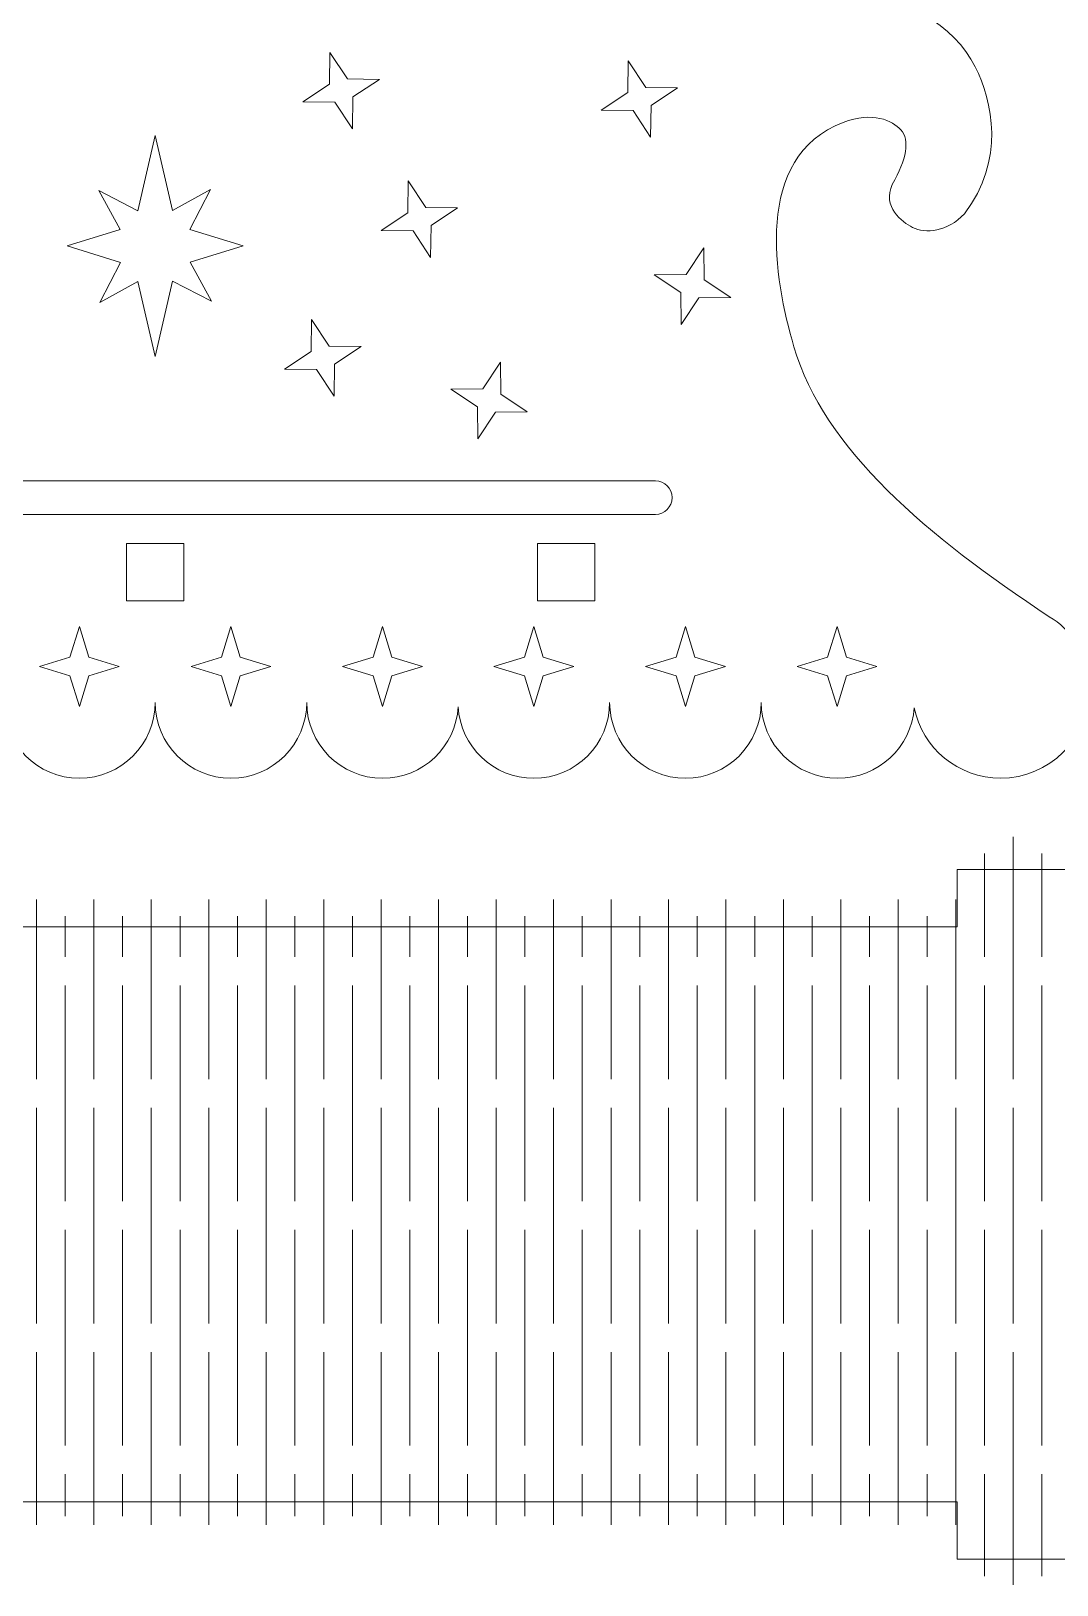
# Model space of a CAD drawing. Header units: centimetres. Extents: x -21.8 to 7.3, y -15.7 to 2.2.
# Drawn here: x -5.72 to -0.36, y -15.67 to -7.57 of the extents above; entities that cross this region are included whole.
import ezdxf

# ---------------------------------------------------------------- set-up
doc = ezdxf.new("R2010")
doc.units = ezdxf.units.CM
doc.header["$MEASUREMENT"] = 0
doc.layers.add('layer 1', color=7, linetype='Continuous')

msp = doc.modelspace()

# ---------------------------------------------------------------- linework, layer by layer
at = {"layer": 'layer 1', "color": 250, "lineweight": 9}
for points, knots in [([(-1.18615, -6.62637), (-1.18615, -6.62637), (-0.96057, -6.82414), (-0.96057, -6.82414), (-0.96057, -6.82414), (-0.19957, -5.95613), (0.29072, -4.84483), (0.37844, -3.62211), (0.37844, -3.62211), (0.37844, -3.62211), (0.0792, -3.60064), (0.0792, -3.60064), (0.0792, -3.60064), (0.08809, -3.4768), (0.09262, -3.35174), (0.09262, -3.22564), (0.09262, -3.22564), (0.09262, -3.09953), (0.08809, -2.97448), (0.0792, -2.85064), (0.0792, -2.85064), (0.0792, -2.85064), (0.37844, -2.82917), (0.37844, -2.82917), (0.37844, -2.82917), (0.18473, -0.12916), (-1.97191, 2.02748), (-4.67192, 2.2212), (-4.67192, 2.2212), (-4.67192, 2.2212), (-4.69339, 1.92196), (-4.69339, 1.92196), (-4.69339, 1.92196), (-4.81723, 1.93085), (-4.94229, 1.93538), (-5.06839, 1.93538), (-5.06839, 1.93538), (-5.1945, 1.93538), (-5.31955, 1.93085), (-5.44339, 1.92196), (-5.44339, 1.92196), (-5.44339, 1.92196), (-5.46487, 2.2212), (-5.46487, 2.2212), (-5.46487, 2.2212), (-8.16487, 2.02749), (-10.32151, -0.12916), (-10.51522, -2.82917), (-10.51522, -2.82917), (-10.51522, -2.82917), (-10.216, -2.85064), (-10.216, -2.85064), (-10.216, -2.85064), (-10.22488, -2.97448), (-10.22941, -3.09953), (-10.22941, -3.22564), (-10.22941, -3.22564), (-10.22941, -3.35174), (-10.22488, -3.4768), (-10.216, -3.60064), (-10.216, -3.60064), (-10.216, -3.60064), (-10.51522, -3.62211), (-10.51522, -3.62211), (-10.51522, -3.62211), (-10.4275, -4.84483), (-9.93721, -5.95612), (-9.17622, -6.82414), (-9.17622, -6.82414), (-9.17622, -6.82414), (-8.95064, -6.62636), (-8.95064, -6.62636), (-8.95064, -6.62636), (-8.78562, -6.81459), (-8.60713, -6.99072), (-8.41668, -7.15324), (-8.41668, -7.15324), (-8.41668, -7.15324), (-8.61142, -7.38145), (-8.61142, -7.38145), (-8.61142, -7.38145), (-8.9855, -7.3731), (-9.23881, -7.5321), (-9.3499, -7.75216), (-9.3499, -7.75216), (-9.43971, -7.93007), (-9.50746, -8.23858), (-9.29389, -8.51839), (-9.29389, -8.51839), (-9.20397, -8.61475), (-9.08929, -8.6228), (-9.02298, -8.58992), (-9.02298, -8.58992), (-8.9676, -8.56247), (-8.86327, -8.48128), (-8.91688, -8.36558), (-8.91688, -8.36558), (-8.99054, -8.23374), (-9.01047, -8.13554), (-8.9615, -8.08052), (-8.9615, -8.08052), (-8.91833, -8.03201), (-8.81365, -7.98331), (-8.66089, -8.04213), (-8.66089, -8.04213), (-8.18707, -8.22256), (-8.2996, -8.85833), (-8.40313, -9.21283), (-8.40313, -9.21283), (-8.55925, -9.74735), (-9.10111, -10.20252), (-9.73628, -10.62185), (-9.73628, -10.62185), (-9.84777, -10.68128), (-9.94281, -10.83174), (-9.94281, -11.00439), (-9.94281, -11.00439), (-9.94281, -11.25865), (-9.73669, -11.46476), (-9.48244, -11.46476), (-9.48244, -11.46476), (-9.25975, -11.46476), (-9.07399, -11.30666), (-9.0313, -11.09659), (-9.0313, -11.09659), (-9.01703, -11.30228), (-8.84391, -11.46476), (-8.63245, -11.46476), (-8.63245, -11.46476), (-8.41166, -11.46476), (-8.23267, -11.28761), (-8.23267, -11.06907), (-8.23267, -11.06907), (-8.23267, -11.28761), (-8.05551, -11.46476), (-7.83697, -11.46476), (-7.83697, -11.46476), (-7.61844, -11.46476), (-7.44128, -11.28761), (-7.44128, -11.06907), (-7.44128, -11.06907), (-7.44128, -11.28761), (-7.26413, -11.46476), (-7.0456, -11.46476), (-7.0456, -11.46476), (-6.8346, -11.46476), (-6.66216, -11.29961), (-6.65053, -11.09153), (-6.65053, -11.09153), (-6.63889, -11.29961), (-6.46646, -11.46476), (-6.25546, -11.46476), (-6.25546, -11.46476), (-6.03693, -11.46476), (-5.85977, -11.28761), (-5.85977, -11.06907), (-5.85977, -11.06907), (-5.85977, -11.28761), (-5.68261, -11.46476), (-5.46409, -11.46476), (-5.46409, -11.46476), (-5.24555, -11.46476), (-5.06839, -11.28761), (-5.06839, -11.06907), (-5.06839, -11.06907), (-5.06839, -11.28761), (-4.89124, -11.46476), (-4.6727, -11.46476), (-4.6727, -11.46476), (-4.45417, -11.46476), (-4.27702, -11.28761), (-4.27702, -11.06907), (-4.27702, -11.06907), (-4.27702, -11.28761), (-4.09986, -11.46476), (-3.88132, -11.46476), (-3.88132, -11.46476), (-3.67033, -11.46476), (-3.49789, -11.29961), (-3.48626, -11.09153), (-3.48626, -11.09153), (-3.47463, -11.29961), (-3.30219, -11.46476), (-3.09119, -11.46476), (-3.09119, -11.46476), (-2.87266, -11.46476), (-2.69551, -11.28761), (-2.69551, -11.06907), (-2.69551, -11.06907), (-2.69551, -11.28761), (-2.51835, -11.46476), (-2.29981, -11.46476), (-2.29981, -11.46476), (-2.08128, -11.46476), (-1.90412, -11.28761), (-1.90412, -11.06907), (-1.90412, -11.06907), (-1.90412, -11.28761), (-1.72513, -11.46476), (-1.50433, -11.46476), (-1.50433, -11.46476), (-1.29288, -11.46476), (-1.11976, -11.30228), (-1.10549, -11.09659), (-1.10549, -11.09659), (-1.06279, -11.30666), (-0.87703, -11.46476), (-0.65435, -11.46476), (-0.65435, -11.46476), (-0.40009, -11.46476), (-0.19398, -11.25865), (-0.19398, -11.00439), (-0.19398, -11.00439), (-0.19398, -10.83174), (-0.28902, -10.68128), (-0.40051, -10.62185), (-0.40051, -10.62185), (-1.03568, -10.20252), (-1.57753, -9.74735), (-1.73365, -9.21283), (-1.73365, -9.21283), (-1.83718, -8.85833), (-1.94972, -8.22256), (-1.47589, -8.04213), (-1.47589, -8.04213), (-1.32314, -7.98331), (-1.21846, -8.03201), (-1.17529, -8.08052), (-1.17529, -8.08052), (-1.12632, -8.13554), (-1.14625, -8.23374), (-1.21991, -8.36558), (-1.21991, -8.36558), (-1.27352, -8.48128), (-1.16919, -8.56247), (-1.11381, -8.58992), (-1.11381, -8.58992), (-1.0475, -8.6228), (-0.93282, -8.61475), (-0.8429, -8.51839), (-0.8429, -8.51839), (-0.62933, -8.23858), (-0.69708, -7.93007), (-0.78689, -7.75216), (-0.78689, -7.75216), (-0.89797, -7.5321), (-1.15129, -7.3731), (-1.52537, -7.38145), (-1.52537, -7.38145), (-1.52537, -7.38145), (-1.72011, -7.15324), (-1.72011, -7.15324), (-1.72011, -7.15324), (-1.52966, -6.99073), (-1.35117, -6.81459), (-1.18615, -6.62637)], [0, 0, 0, 0, 0.0153846, 0.0153846, 0.0153846, 0.0153846, 0.0307692, 0.0307692, 0.0307692, 0.0307692, 0.0461538, 0.0461538, 0.0461538, 0.0461538, 0.0615385, 0.0615385, 0.0615385, 0.0615385, 0.0769231, 0.0769231, 0.0769231, 0.0769231, 0.0923077, 0.0923077, 0.0923077, 0.0923077, 0.1076923, 0.1076923, 0.1076923, 0.1076923, 0.1230769, 0.1230769, 0.1230769, 0.1230769, 0.1384615, 0.1384615, 0.1384615, 0.1384615, 0.1538462, 0.1538462, 0.1538462, 0.1538462, 0.1692308, 0.1692308, 0.1692308, 0.1692308, 0.1846154, 0.1846154, 0.1846154, 0.1846154, 0.2, 0.2, 0.2, 0.2, 0.2153846, 0.2153846, 0.2153846, 0.2153846, 0.2307692, 0.2307692, 0.2307692, 0.2307692, 0.2461538, 0.2461538, 0.2461538, 0.2461538, 0.2615385, 0.2615385, 0.2615385, 0.2615385, 0.2769231, 0.2769231, 0.2769231, 0.2769231, 0.2923077, 0.2923077, 0.2923077, 0.2923077, 0.3076923, 0.3076923, 0.3076923, 0.3076923, 0.3230769, 0.3230769, 0.3230769, 0.3230769, 0.3384615, 0.3384615, 0.3384615, 0.3384615, 0.3538462, 0.3538462, 0.3538462, 0.3538462, 0.3692308, 0.3692308, 0.3692308, 0.3692308, 0.3846154, 0.3846154, 0.3846154, 0.3846154, 0.4, 0.4, 0.4, 0.4, 0.4153846, 0.4153846, 0.4153846, 0.4153846, 0.4307692, 0.4307692, 0.4307692, 0.4307692, 0.4461538, 0.4461538, 0.4461538, 0.4461538, 0.4615385, 0.4615385, 0.4615385, 0.4615385, 0.4769231, 0.4769231, 0.4769231, 0.4769231, 0.4923077, 0.4923077, 0.4923077, 0.4923077, 0.5076923, 0.5076923, 0.5076923, 0.5076923, 0.5230769, 0.5230769, 0.5230769, 0.5230769, 0.5384615, 0.5384615, 0.5384615, 0.5384615, 0.5538462, 0.5538462, 0.5538462, 0.5538462, 0.5692308, 0.5692308, 0.5692308, 0.5692308, 0.5846154, 0.5846154, 0.5846154, 0.5846154, 0.6, 0.6, 0.6, 0.6, 0.6153846, 0.6153846, 0.6153846, 0.6153846, 0.6307692, 0.6307692, 0.6307692, 0.6307692, 0.6461538, 0.6461538, 0.6461538, 0.6461538, 0.6615385, 0.6615385, 0.6615385, 0.6615385, 0.6769231, 0.6769231, 0.6769231, 0.6769231, 0.6923077, 0.6923077, 0.6923077, 0.6923077, 0.7076923, 0.7076923, 0.7076923, 0.7076923, 0.7230769, 0.7230769, 0.7230769, 0.7230769, 0.7384615, 0.7384615, 0.7384615, 0.7384615, 0.7538462, 0.7538462, 0.7538462, 0.7538462, 0.7692308, 0.7692308, 0.7692308, 0.7692308, 0.7846154, 0.7846154, 0.7846154, 0.7846154, 0.8, 0.8, 0.8, 0.8, 0.8153846, 0.8153846, 0.8153846, 0.8153846, 0.8307692, 0.8307692, 0.8307692, 0.8307692, 0.8461538, 0.8461538, 0.8461538, 0.8461538, 0.8615385, 0.8615385, 0.8615385, 0.8615385, 0.8769231, 0.8769231, 0.8769231, 0.8769231, 0.8923077, 0.8923077, 0.8923077, 0.8923077, 0.9076923, 0.9076923, 0.9076923, 0.9076923, 0.9230769, 0.9230769, 0.9230769, 0.9230769, 0.9384615, 0.9384615, 0.9384615, 0.9384615, 0.9538462, 0.9538462, 0.9538462, 0.9538462, 0.9692308, 0.9692308, 0.9692308, 0.9692308, 1, 1, 1, 1]), ([(-4.15585, -7.67635), (-4.15585, -7.67635), (-4.06379, -7.81538), (-4.06379, -7.81538), (-4.06379, -7.81538), (-4.06379, -7.81538), (-3.89706, -7.81724), (-3.89706, -7.81724), (-3.89706, -7.81724), (-3.89706, -7.81724), (-4.03609, -7.90931), (-4.03609, -7.90931), (-4.03609, -7.90931), (-4.03609, -7.90931), (-4.03795, -8.07604), (-4.03795, -8.07604), (-4.03795, -8.07604), (-4.03795, -8.07604), (-4.13002, -7.93701), (-4.13002, -7.93701), (-4.13002, -7.93701), (-4.13002, -7.93701), (-4.29675, -7.93514), (-4.29675, -7.93514), (-4.29675, -7.93514), (-4.29675, -7.93514), (-4.15772, -7.84308), (-4.15772, -7.84308), (-4.15772, -7.84308), (-4.15772, -7.84308), (-4.15585, -7.67635), (-4.15585, -7.67635)], [0, 0, 0, 0, 0.1111111, 0.1111111, 0.1111111, 0.1111111, 0.2222222, 0.2222222, 0.2222222, 0.2222222, 0.3333333, 0.3333333, 0.3333333, 0.3333333, 0.4444444, 0.4444444, 0.4444444, 0.4444444, 0.5555556, 0.5555556, 0.5555556, 0.5555556, 0.6666667, 0.6666667, 0.6666667, 0.6666667, 0.7777778, 0.7777778, 0.7777778, 0.7777778, 1, 1, 1, 1]), ([(-2.59936, -7.71997), (-2.59936, -7.71997), (-2.50729, -7.859), (-2.50729, -7.859), (-2.50729, -7.859), (-2.50729, -7.859), (-2.34056, -7.86086), (-2.34056, -7.86086), (-2.34056, -7.86086), (-2.34056, -7.86086), (-2.47959, -7.95293), (-2.47959, -7.95293), (-2.47959, -7.95293), (-2.47959, -7.95293), (-2.48146, -8.11966), (-2.48146, -8.11966), (-2.48146, -8.11966), (-2.48146, -8.11966), (-2.57352, -7.98063), (-2.57352, -7.98063), (-2.57352, -7.98063), (-2.57352, -7.98063), (-2.74025, -7.97876), (-2.74025, -7.97876), (-2.74025, -7.97876), (-2.74025, -7.97876), (-2.60122, -7.8867), (-2.60122, -7.8867), (-2.60122, -7.8867), (-2.60122, -7.8867), (-2.59936, -7.71997), (-2.59936, -7.71997)], [0, 0, 0, 0, 0.1111111, 0.1111111, 0.1111111, 0.1111111, 0.2222222, 0.2222222, 0.2222222, 0.2222222, 0.3333333, 0.3333333, 0.3333333, 0.3333333, 0.4444444, 0.4444444, 0.4444444, 0.4444444, 0.5555556, 0.5555556, 0.5555556, 0.5555556, 0.6666667, 0.6666667, 0.6666667, 0.6666667, 0.7777778, 0.7777778, 0.7777778, 0.7777778, 1, 1, 1, 1]), ([(-5.24915, -8.77229), (-5.24915, -8.77229), (-5.35729, -8.98126), (-5.35729, -8.98126), (-5.35729, -8.98126), (-5.35729, -8.98126), (-5.15866, -8.87162), (-5.15866, -8.87162), (-5.15866, -8.87162), (-5.15866, -8.87162), (-5.06839, -9.26325), (-5.06839, -9.26325), (-5.06839, -9.26325), (-5.06839, -9.26325), (-4.97776, -8.86998), (-4.97776, -8.86998), (-4.97776, -8.86998), (-4.97776, -8.86998), (-4.77377, -8.97554), (-4.77377, -8.97554), (-4.77377, -8.97554), (-4.77377, -8.97554), (-4.8861, -8.77182), (-4.8861, -8.77182), (-4.8861, -8.77182), (-4.8861, -8.77182), (-4.60886, -8.68664), (-4.60886, -8.68664), (-4.60886, -8.68664), (-4.60886, -8.68664), (-4.88764, -8.60099), (-4.88764, -8.60099), (-4.88764, -8.60099), (-4.88764, -8.60099), (-4.77949, -8.39202), (-4.77949, -8.39202), (-4.77949, -8.39202), (-4.77949, -8.39202), (-4.97814, -8.50166), (-4.97814, -8.50166), (-4.97814, -8.50166), (-4.97814, -8.50166), (-5.06839, -8.11004), (-5.06839, -8.11004), (-5.06839, -8.11004), (-5.06839, -8.11004), (-5.15903, -8.5033), (-5.15903, -8.5033), (-5.15903, -8.5033), (-5.15903, -8.5033), (-5.36301, -8.39774), (-5.36301, -8.39774), (-5.36301, -8.39774), (-5.36301, -8.39774), (-5.25069, -8.60147), (-5.25069, -8.60147), (-5.25069, -8.60147), (-5.25069, -8.60147), (-5.52793, -8.68664), (-5.52793, -8.68664), (-5.52793, -8.68664), (-5.52793, -8.68664), (-5.24915, -8.77229), (-5.24915, -8.77229)], [0, 0, 0, 0, 0.0588235, 0.0588235, 0.0588235, 0.0588235, 0.1176471, 0.1176471, 0.1176471, 0.1176471, 0.1764706, 0.1764706, 0.1764706, 0.1764706, 0.2352941, 0.2352941, 0.2352941, 0.2352941, 0.2941176, 0.2941176, 0.2941176, 0.2941176, 0.3529412, 0.3529412, 0.3529412, 0.3529412, 0.4117647, 0.4117647, 0.4117647, 0.4117647, 0.4705882, 0.4705882, 0.4705882, 0.4705882, 0.5294118, 0.5294118, 0.5294118, 0.5294118, 0.5882353, 0.5882353, 0.5882353, 0.5882353, 0.6470588, 0.6470588, 0.6470588, 0.6470588, 0.7058824, 0.7058824, 0.7058824, 0.7058824, 0.7647059, 0.7647059, 0.7647059, 0.7647059, 0.8235294, 0.8235294, 0.8235294, 0.8235294, 0.8823529, 0.8823529, 0.8823529, 0.8823529, 1, 1, 1, 1]), ([(-3.748, -8.34694), (-3.748, -8.34694), (-3.65594, -8.48597), (-3.65594, -8.48597), (-3.65594, -8.48597), (-3.65594, -8.48597), (-3.48921, -8.48783), (-3.48921, -8.48783), (-3.48921, -8.48783), (-3.48921, -8.48783), (-3.62824, -8.5799), (-3.62824, -8.5799), (-3.62824, -8.5799), (-3.62824, -8.5799), (-3.6301, -8.74663), (-3.6301, -8.74663), (-3.6301, -8.74663), (-3.6301, -8.74663), (-3.72217, -8.6076), (-3.72217, -8.6076), (-3.72217, -8.6076), (-3.72217, -8.6076), (-3.8889, -8.60573), (-3.8889, -8.60573), (-3.8889, -8.60573), (-3.8889, -8.60573), (-3.74987, -8.51367), (-3.74987, -8.51367), (-3.74987, -8.51367), (-3.74987, -8.51367), (-3.748, -8.34694), (-3.748, -8.34694)], [0, 0, 0, 0, 0.1111111, 0.1111111, 0.1111111, 0.1111111, 0.2222222, 0.2222222, 0.2222222, 0.2222222, 0.3333333, 0.3333333, 0.3333333, 0.3333333, 0.4444444, 0.4444444, 0.4444444, 0.4444444, 0.5555556, 0.5555556, 0.5555556, 0.5555556, 0.6666667, 0.6666667, 0.6666667, 0.6666667, 0.7777778, 0.7777778, 0.7777778, 0.7777778, 1, 1, 1, 1]), ([(-2.20375, -8.69663), (-2.20375, -8.69663), (-2.29581, -8.83565), (-2.29581, -8.83565), (-2.29581, -8.83565), (-2.29581, -8.83565), (-2.46254, -8.83752), (-2.46254, -8.83752), (-2.46254, -8.83752), (-2.46254, -8.83752), (-2.32351, -8.92958), (-2.32351, -8.92958), (-2.32351, -8.92958), (-2.32351, -8.92958), (-2.32165, -9.09632), (-2.32165, -9.09632), (-2.32165, -9.09632), (-2.32165, -9.09632), (-2.22958, -8.95729), (-2.22958, -8.95729), (-2.22958, -8.95729), (-2.22958, -8.95729), (-2.06285, -8.95542), (-2.06285, -8.95542), (-2.06285, -8.95542), (-2.06285, -8.95542), (-2.20188, -8.86336), (-2.20188, -8.86336), (-2.20188, -8.86336), (-2.20188, -8.86336), (-2.20375, -8.69663), (-2.20375, -8.69663)], [0, 0, 0, 0, 0.1111111, 0.1111111, 0.1111111, 0.1111111, 0.2222222, 0.2222222, 0.2222222, 0.2222222, 0.3333333, 0.3333333, 0.3333333, 0.3333333, 0.4444444, 0.4444444, 0.4444444, 0.4444444, 0.5555556, 0.5555556, 0.5555556, 0.5555556, 0.6666667, 0.6666667, 0.6666667, 0.6666667, 0.7777778, 0.7777778, 0.7777778, 0.7777778, 1, 1, 1, 1]), ([(-4.25188, -9.07027), (-4.25188, -9.07027), (-4.15981, -9.2093), (-4.15981, -9.2093), (-4.15981, -9.2093), (-4.15981, -9.2093), (-3.99308, -9.21116), (-3.99308, -9.21116), (-3.99308, -9.21116), (-3.99308, -9.21116), (-4.13211, -9.30323), (-4.13211, -9.30323), (-4.13211, -9.30323), (-4.13211, -9.30323), (-4.13398, -9.46996), (-4.13398, -9.46996), (-4.13398, -9.46996), (-4.13398, -9.46996), (-4.22604, -9.33093), (-4.22604, -9.33093), (-4.22604, -9.33093), (-4.22604, -9.33093), (-4.39277, -9.32906), (-4.39277, -9.32906), (-4.39277, -9.32906), (-4.39277, -9.32906), (-4.25374, -9.237), (-4.25374, -9.237), (-4.25374, -9.237), (-4.25374, -9.237), (-4.25188, -9.07027), (-4.25188, -9.07027)], [0, 0, 0, 0, 0.1111111, 0.1111111, 0.1111111, 0.1111111, 0.2222222, 0.2222222, 0.2222222, 0.2222222, 0.3333333, 0.3333333, 0.3333333, 0.3333333, 0.4444444, 0.4444444, 0.4444444, 0.4444444, 0.5555556, 0.5555556, 0.5555556, 0.5555556, 0.6666667, 0.6666667, 0.6666667, 0.6666667, 0.7777778, 0.7777778, 0.7777778, 0.7777778, 1, 1, 1, 1]), ([(-3.26625, -9.29291), (-3.26625, -9.29291), (-3.35831, -9.43194), (-3.35831, -9.43194), (-3.35831, -9.43194), (-3.35831, -9.43194), (-3.52504, -9.43381), (-3.52504, -9.43381), (-3.52504, -9.43381), (-3.52504, -9.43381), (-3.38602, -9.52587), (-3.38602, -9.52587), (-3.38602, -9.52587), (-3.38602, -9.52587), (-3.38415, -9.6926), (-3.38415, -9.6926), (-3.38415, -9.6926), (-3.38415, -9.6926), (-3.29209, -9.55358), (-3.29209, -9.55358), (-3.29209, -9.55358), (-3.29209, -9.55358), (-3.12535, -9.55171), (-3.12535, -9.55171), (-3.12535, -9.55171), (-3.12535, -9.55171), (-3.26438, -9.45965), (-3.26438, -9.45965), (-3.26438, -9.45965), (-3.26438, -9.45965), (-3.26625, -9.29291), (-3.26625, -9.29291)], [0, 0, 0, 0, 0.1111111, 0.1111111, 0.1111111, 0.1111111, 0.2222222, 0.2222222, 0.2222222, 0.2222222, 0.3333333, 0.3333333, 0.3333333, 0.3333333, 0.4444444, 0.4444444, 0.4444444, 0.4444444, 0.5555556, 0.5555556, 0.5555556, 0.5555556, 0.6666667, 0.6666667, 0.6666667, 0.6666667, 0.7777778, 0.7777778, 0.7777778, 0.7777778, 1, 1, 1, 1]), ([(-7.67986, -9.91307), (-7.67986, -9.91307), (-2.45693, -9.91307), (-2.45693, -9.91307), (-2.45693, -9.91307), (-2.40891, -9.91307), (-2.36962, -9.95235), (-2.36962, -10.00037), (-2.36962, -10.00037), (-2.36962, -10.0484), (-2.40891, -10.08769), (-2.45693, -10.08769), (-2.45693, -10.08769), (-2.45693, -10.08769), (-7.67986, -10.08769), (-7.67986, -10.08769), (-7.67986, -10.08769), (-7.72788, -10.08769), (-7.76716, -10.0484), (-7.76716, -10.00037), (-7.76716, -10.00037), (-7.76716, -9.95235), (-7.72788, -9.91307), (-7.67986, -9.91307)], [0, 0, 0, 0, 0.1428571, 0.1428571, 0.1428571, 0.1428571, 0.2857143, 0.2857143, 0.2857143, 0.2857143, 0.4285714, 0.4285714, 0.4285714, 0.4285714, 0.5714286, 0.5714286, 0.5714286, 0.5714286, 0.7142857, 0.7142857, 0.7142857, 0.7142857, 1, 1, 1, 1]), ([(-5.21839, -10.23922), (-5.21839, -10.23922), (-4.91839, -10.23922), (-4.91839, -10.23922), (-4.91839, -10.23922), (-4.91839, -10.23922), (-4.91839, -10.53922), (-4.91839, -10.53922), (-4.91839, -10.53922), (-4.91839, -10.53922), (-5.21839, -10.53922), (-5.21839, -10.53922), (-5.21839, -10.53922), (-5.21839, -10.53922), (-5.21839, -10.23922), (-5.21839, -10.23922)], [0, 0, 0, 0, 0.2, 0.2, 0.2, 0.2, 0.4, 0.4, 0.4, 0.4, 0.6, 0.6, 0.6, 0.6, 1, 1, 1, 1]), ([(-3.07284, -10.23922), (-3.07284, -10.23922), (-2.77284, -10.23922), (-2.77284, -10.23922), (-2.77284, -10.23922), (-2.77284, -10.23922), (-2.77284, -10.53922), (-2.77284, -10.53922), (-2.77284, -10.53922), (-2.77284, -10.53922), (-3.07284, -10.53922), (-3.07284, -10.53922), (-3.07284, -10.53922), (-3.07284, -10.53922), (-3.07284, -10.23922), (-3.07284, -10.23922)], [0, 0, 0, 0, 0.2, 0.2, 0.2, 0.2, 0.4, 0.4, 0.4, 0.4, 0.6, 0.6, 0.6, 0.6, 1, 1, 1, 1]), ([(-5.46408, -10.67339), (-5.46408, -10.67339), (-5.41511, -10.83278), (-5.41511, -10.83278), (-5.41511, -10.83278), (-5.41511, -10.83278), (-5.25572, -10.88174), (-5.25572, -10.88174), (-5.25572, -10.88174), (-5.25572, -10.88174), (-5.41511, -10.93071), (-5.41511, -10.93071), (-5.41511, -10.93071), (-5.41511, -10.93071), (-5.46408, -11.0901), (-5.46408, -11.0901), (-5.46408, -11.0901), (-5.46408, -11.0901), (-5.51305, -10.93071), (-5.51305, -10.93071), (-5.51305, -10.93071), (-5.51305, -10.93071), (-5.67244, -10.88174), (-5.67244, -10.88174), (-5.67244, -10.88174), (-5.67244, -10.88174), (-5.51305, -10.83278), (-5.51305, -10.83278), (-5.51305, -10.83278), (-5.51305, -10.83278), (-5.46408, -10.67339), (-5.46408, -10.67339)], [0, 0, 0, 0, 0.1111111, 0.1111111, 0.1111111, 0.1111111, 0.2222222, 0.2222222, 0.2222222, 0.2222222, 0.3333333, 0.3333333, 0.3333333, 0.3333333, 0.4444444, 0.4444444, 0.4444444, 0.4444444, 0.5555556, 0.5555556, 0.5555556, 0.5555556, 0.6666667, 0.6666667, 0.6666667, 0.6666667, 0.7777778, 0.7777778, 0.7777778, 0.7777778, 1, 1, 1, 1]), ([(-4.67271, -10.67339), (-4.67271, -10.67339), (-4.72168, -10.83278), (-4.72168, -10.83278), (-4.72168, -10.83278), (-4.72168, -10.83278), (-4.88107, -10.88174), (-4.88107, -10.88174), (-4.88107, -10.88174), (-4.88107, -10.88174), (-4.72168, -10.93071), (-4.72168, -10.93071), (-4.72168, -10.93071), (-4.72168, -10.93071), (-4.67271, -11.0901), (-4.67271, -11.0901), (-4.67271, -11.0901), (-4.67271, -11.0901), (-4.62374, -10.93071), (-4.62374, -10.93071), (-4.62374, -10.93071), (-4.62374, -10.93071), (-4.46435, -10.88174), (-4.46435, -10.88174), (-4.46435, -10.88174), (-4.46435, -10.88174), (-4.62374, -10.83278), (-4.62374, -10.83278), (-4.62374, -10.83278), (-4.62374, -10.83278), (-4.67271, -10.67339), (-4.67271, -10.67339)], [0, 0, 0, 0, 0.1111111, 0.1111111, 0.1111111, 0.1111111, 0.2222222, 0.2222222, 0.2222222, 0.2222222, 0.3333333, 0.3333333, 0.3333333, 0.3333333, 0.4444444, 0.4444444, 0.4444444, 0.4444444, 0.5555556, 0.5555556, 0.5555556, 0.5555556, 0.6666667, 0.6666667, 0.6666667, 0.6666667, 0.7777778, 0.7777778, 0.7777778, 0.7777778, 1, 1, 1, 1]), ([(-3.88132, -10.67339), (-3.88132, -10.67339), (-3.93029, -10.83278), (-3.93029, -10.83278), (-3.93029, -10.83278), (-3.93029, -10.83278), (-4.08968, -10.88174), (-4.08968, -10.88174), (-4.08968, -10.88174), (-4.08968, -10.88174), (-3.93029, -10.93071), (-3.93029, -10.93071), (-3.93029, -10.93071), (-3.93029, -10.93071), (-3.88132, -11.0901), (-3.88132, -11.0901), (-3.88132, -11.0901), (-3.88132, -11.0901), (-3.83236, -10.93071), (-3.83236, -10.93071), (-3.83236, -10.93071), (-3.83236, -10.93071), (-3.67297, -10.88174), (-3.67297, -10.88174), (-3.67297, -10.88174), (-3.67297, -10.88174), (-3.83236, -10.83278), (-3.83236, -10.83278), (-3.83236, -10.83278), (-3.83236, -10.83278), (-3.88132, -10.67339), (-3.88132, -10.67339)], [0, 0, 0, 0, 0.1111111, 0.1111111, 0.1111111, 0.1111111, 0.2222222, 0.2222222, 0.2222222, 0.2222222, 0.3333333, 0.3333333, 0.3333333, 0.3333333, 0.4444444, 0.4444444, 0.4444444, 0.4444444, 0.5555556, 0.5555556, 0.5555556, 0.5555556, 0.6666667, 0.6666667, 0.6666667, 0.6666667, 0.7777778, 0.7777778, 0.7777778, 0.7777778, 1, 1, 1, 1]), ([(-3.09119, -10.67339), (-3.09119, -10.67339), (-3.14016, -10.83278), (-3.14016, -10.83278), (-3.14016, -10.83278), (-3.14016, -10.83278), (-3.29955, -10.88174), (-3.29955, -10.88174), (-3.29955, -10.88174), (-3.29955, -10.88174), (-3.14016, -10.93071), (-3.14016, -10.93071), (-3.14016, -10.93071), (-3.14016, -10.93071), (-3.09119, -11.0901), (-3.09119, -11.0901), (-3.09119, -11.0901), (-3.09119, -11.0901), (-3.04222, -10.93071), (-3.04222, -10.93071), (-3.04222, -10.93071), (-3.04222, -10.93071), (-2.88283, -10.88174), (-2.88283, -10.88174), (-2.88283, -10.88174), (-2.88283, -10.88174), (-3.04222, -10.83278), (-3.04222, -10.83278), (-3.04222, -10.83278), (-3.04222, -10.83278), (-3.09119, -10.67339), (-3.09119, -10.67339)], [0, 0, 0, 0, 0.1111111, 0.1111111, 0.1111111, 0.1111111, 0.2222222, 0.2222222, 0.2222222, 0.2222222, 0.3333333, 0.3333333, 0.3333333, 0.3333333, 0.4444444, 0.4444444, 0.4444444, 0.4444444, 0.5555556, 0.5555556, 0.5555556, 0.5555556, 0.6666667, 0.6666667, 0.6666667, 0.6666667, 0.7777778, 0.7777778, 0.7777778, 0.7777778, 1, 1, 1, 1]), ([(-2.29981, -10.67339), (-2.29981, -10.67339), (-2.34878, -10.83278), (-2.34878, -10.83278), (-2.34878, -10.83278), (-2.34878, -10.83278), (-2.50817, -10.88174), (-2.50817, -10.88174), (-2.50817, -10.88174), (-2.50817, -10.88174), (-2.34878, -10.93071), (-2.34878, -10.93071), (-2.34878, -10.93071), (-2.34878, -10.93071), (-2.29981, -11.0901), (-2.29981, -11.0901), (-2.29981, -11.0901), (-2.29981, -11.0901), (-2.25085, -10.93071), (-2.25085, -10.93071), (-2.25085, -10.93071), (-2.25085, -10.93071), (-2.09146, -10.88174), (-2.09146, -10.88174), (-2.09146, -10.88174), (-2.09146, -10.88174), (-2.25085, -10.83278), (-2.25085, -10.83278), (-2.25085, -10.83278), (-2.25085, -10.83278), (-2.29981, -10.67339), (-2.29981, -10.67339)], [0, 0, 0, 0, 0.1111111, 0.1111111, 0.1111111, 0.1111111, 0.2222222, 0.2222222, 0.2222222, 0.2222222, 0.3333333, 0.3333333, 0.3333333, 0.3333333, 0.4444444, 0.4444444, 0.4444444, 0.4444444, 0.5555556, 0.5555556, 0.5555556, 0.5555556, 0.6666667, 0.6666667, 0.6666667, 0.6666667, 0.7777778, 0.7777778, 0.7777778, 0.7777778, 1, 1, 1, 1]), ([(-1.50844, -10.67339), (-1.50844, -10.67339), (-1.5574, -10.83278), (-1.5574, -10.83278), (-1.5574, -10.83278), (-1.5574, -10.83278), (-1.71679, -10.88174), (-1.71679, -10.88174), (-1.71679, -10.88174), (-1.71679, -10.88174), (-1.5574, -10.93071), (-1.5574, -10.93071), (-1.5574, -10.93071), (-1.5574, -10.93071), (-1.50844, -11.0901), (-1.50844, -11.0901), (-1.50844, -11.0901), (-1.50844, -11.0901), (-1.45947, -10.93071), (-1.45947, -10.93071), (-1.45947, -10.93071), (-1.45947, -10.93071), (-1.30008, -10.88174), (-1.30008, -10.88174), (-1.30008, -10.88174), (-1.30008, -10.88174), (-1.45947, -10.83278), (-1.45947, -10.83278), (-1.45947, -10.83278), (-1.45947, -10.83278), (-1.50844, -10.67339), (-1.50844, -10.67339)], [0, 0, 0, 0, 0.1111111, 0.1111111, 0.1111111, 0.1111111, 0.2222222, 0.2222222, 0.2222222, 0.2222222, 0.3333333, 0.3333333, 0.3333333, 0.3333333, 0.4444444, 0.4444444, 0.4444444, 0.4444444, 0.5555556, 0.5555556, 0.5555556, 0.5555556, 0.6666667, 0.6666667, 0.6666667, 0.6666667, 0.7777778, 0.7777778, 0.7777778, 0.7777778, 1, 1, 1, 1]), ([(-21.00377, -15.24054), (-21.00377, -15.24054), (-21.00377, -15.54054), (-21.00377, -15.54054), (-21.00377, -15.54054), (-21.00377, -15.54054), (-21.77627, -15.54054), (-21.77627, -15.54054), (-21.77627, -15.54054), (-21.77627, -15.54054), (-21.77627, -15.24054), (-21.77627, -15.24054), (-21.77627, -15.24054), (-21.77627, -15.24054), (-21.77627, -12.24054), (-21.77627, -12.24054), (-21.77627, -12.24054), (-21.77627, -12.24054), (-21.77627, -11.94054), (-21.77627, -11.94054), (-21.77627, -11.94054), (-21.77627, -11.94054), (-21.00377, -11.94054), (-21.00377, -11.94054), (-21.00377, -11.94054), (-21.00377, -11.94054), (-21.00377, -12.24054), (-21.00377, -12.24054), (-21.00377, -12.24054), (-21.00377, -12.24054), (-17.56854, -12.24054), (-17.56854, -12.24054), (-17.56854, -12.24054), (-17.56854, -12.24054), (-17.56854, -11.94054), (-17.56854, -11.94054), (-17.56854, -11.94054), (-17.56854, -11.94054), (-16.79642, -11.94054), (-16.79642, -11.94054), (-16.79642, -11.94054), (-16.79642, -11.94054), (-16.79642, -12.24054), (-16.79642, -12.24054), (-16.79642, -12.24054), (-16.79642, -12.24054), (-9.22453, -12.24054), (-9.22453, -12.24054), (-9.22453, -12.24054), (-9.22453, -12.24054), (-9.22453, -11.94054), (-9.22453, -11.94054), (-9.22453, -11.94054), (-9.22453, -11.94054), (-8.45241, -11.94054), (-8.45241, -11.94054), (-8.45241, -11.94054), (-8.45241, -11.94054), (-8.45241, -12.24054), (-8.45241, -12.24054), (-8.45241, -12.24054), (-8.45241, -12.24054), (-0.88052, -12.24054), (-0.88052, -12.24054), (-0.88052, -12.24054), (-0.88052, -12.24054), (-0.88052, -11.94054), (-0.88052, -11.94054), (-0.88052, -11.94054), (-0.88052, -11.94054), (-0.10839, -11.94054), (-0.10839, -11.94054), (-0.10839, -11.94054), (-0.10839, -11.94054), (-0.10839, -12.24054), (-0.10839, -12.24054), (-0.10839, -12.24054), (-0.10839, -12.24054), (3.32683, -12.24054), (3.32683, -12.24054), (3.32683, -12.24054), (3.32683, -12.24054), (3.32683, -11.94054), (3.32683, -11.94054), (3.32683, -11.94054), (3.32683, -11.94054), (4.09933, -11.94054), (4.09933, -11.94054), (4.09933, -11.94054), (4.09933, -11.94054), (4.09933, -12.24054), (4.09933, -12.24054), (4.09933, -12.24054), (4.09933, -12.24054), (4.09933, -15.24054), (4.09933, -15.24054), (4.09933, -15.24054), (4.09933, -15.24054), (4.09933, -15.54054), (4.09933, -15.54054), (4.09933, -15.54054), (4.09933, -15.54054), (3.32683, -15.54054), (3.32683, -15.54054), (3.32683, -15.54054), (3.32683, -15.54054), (3.32683, -15.24054), (3.32683, -15.24054), (3.32683, -15.24054), (3.32683, -15.24054), (-0.10839, -15.24054), (-0.10839, -15.24054), (-0.10839, -15.24054), (-0.10839, -15.24054), (-0.10839, -15.54054), (-0.10839, -15.54054), (-0.10839, -15.54054), (-0.10839, -15.54054), (-0.88052, -15.54054), (-0.88052, -15.54054), (-0.88052, -15.54054), (-0.88052, -15.54054), (-0.88052, -15.24054), (-0.88052, -15.24054), (-0.88052, -15.24054), (-0.88052, -15.24054), (-8.45241, -15.24054), (-8.45241, -15.24054), (-8.45241, -15.24054), (-8.45241, -15.24054), (-8.45241, -15.54054), (-8.45241, -15.54054), (-8.45241, -15.54054), (-8.45241, -15.54054), (-9.22453, -15.54054), (-9.22453, -15.54054), (-9.22453, -15.54054), (-9.22453, -15.54054), (-9.22453, -15.24054), (-9.22453, -15.24054), (-9.22453, -15.24054), (-9.22453, -15.24054), (-16.79642, -15.24054), (-16.79642, -15.24054), (-16.79642, -15.24054), (-16.79642, -15.24054), (-16.79642, -15.54054), (-16.79642, -15.54054), (-16.79642, -15.54054), (-16.79642, -15.54054), (-17.56854, -15.54054), (-17.56854, -15.54054), (-17.56854, -15.54054), (-17.56854, -15.54054), (-17.56854, -15.24054), (-17.56854, -15.24054), (-17.56854, -15.24054), (-17.56854, -15.24054), (-21.00377, -15.24054), (-21.00377, -15.24054)], [0, 0, 0, 0, 0.0243902, 0.0243902, 0.0243902, 0.0243902, 0.0487805, 0.0487805, 0.0487805, 0.0487805, 0.0731707, 0.0731707, 0.0731707, 0.0731707, 0.097561, 0.097561, 0.097561, 0.097561, 0.1219512, 0.1219512, 0.1219512, 0.1219512, 0.1463415, 0.1463415, 0.1463415, 0.1463415, 0.1707317, 0.1707317, 0.1707317, 0.1707317, 0.195122, 0.195122, 0.195122, 0.195122, 0.2195122, 0.2195122, 0.2195122, 0.2195122, 0.2439024, 0.2439024, 0.2439024, 0.2439024, 0.2682927, 0.2682927, 0.2682927, 0.2682927, 0.2926829, 0.2926829, 0.2926829, 0.2926829, 0.3170732, 0.3170732, 0.3170732, 0.3170732, 0.3414634, 0.3414634, 0.3414634, 0.3414634, 0.3658537, 0.3658537, 0.3658537, 0.3658537, 0.3902439, 0.3902439, 0.3902439, 0.3902439, 0.4146341, 0.4146341, 0.4146341, 0.4146341, 0.4390244, 0.4390244, 0.4390244, 0.4390244, 0.4634146, 0.4634146, 0.4634146, 0.4634146, 0.4878049, 0.4878049, 0.4878049, 0.4878049, 0.5121951, 0.5121951, 0.5121951, 0.5121951, 0.5365854, 0.5365854, 0.5365854, 0.5365854, 0.5609756, 0.5609756, 0.5609756, 0.5609756, 0.5853659, 0.5853659, 0.5853659, 0.5853659, 0.6097561, 0.6097561, 0.6097561, 0.6097561, 0.6341463, 0.6341463, 0.6341463, 0.6341463, 0.6585366, 0.6585366, 0.6585366, 0.6585366, 0.6829268, 0.6829268, 0.6829268, 0.6829268, 0.7073171, 0.7073171, 0.7073171, 0.7073171, 0.7317073, 0.7317073, 0.7317073, 0.7317073, 0.7560976, 0.7560976, 0.7560976, 0.7560976, 0.7804878, 0.7804878, 0.7804878, 0.7804878, 0.804878, 0.804878, 0.804878, 0.804878, 0.8292683, 0.8292683, 0.8292683, 0.8292683, 0.8536585, 0.8536585, 0.8536585, 0.8536585, 0.8780488, 0.8780488, 0.8780488, 0.8780488, 0.902439, 0.902439, 0.902439, 0.902439, 0.9268293, 0.9268293, 0.9268293, 0.9268293, 0.9512195, 0.9512195, 0.9512195, 0.9512195, 1, 1, 1, 1])]:
    msp.add_open_spline(points, degree=3, knots=knots, dxfattribs=at)
at = {"layer": 'layer 1', "color": 242, "lineweight": 9}
for points in [[(-0.58847, -13.03469), (-0.58847, -13.03469), (-0.58847, -11.76977), (-0.58847, -11.76977)], [(-0.73847, -12.39719), (-0.73847, -12.39719), (-0.73847, -11.85806), (-0.73847, -11.85806)], [(-0.43847, -12.39719), (-0.43847, -12.39719), (-0.43847, -11.85806), (-0.43847, -11.85806)], [(-5.68847, -13.03469), (-5.68847, -13.03469), (-5.68847, -12.09719), (-5.68847, -12.09719)], [(-5.38847, -13.03469), (-5.38847, -13.03469), (-5.38847, -12.09719), (-5.38847, -12.09719)], [(-5.08847, -13.03469), (-5.08847, -13.03469), (-5.08847, -12.09719), (-5.08847, -12.09719)], [(-4.78847, -13.03469), (-4.78847, -13.03469), (-4.78847, -12.09719), (-4.78847, -12.09719)], [(-4.48847, -13.03469), (-4.48847, -13.03469), (-4.48847, -12.09719), (-4.48847, -12.09719)], [(-4.18847, -13.03469), (-4.18847, -13.03469), (-4.18847, -12.09719), (-4.18847, -12.09719)], [(-3.88847, -13.03469), (-3.88847, -13.03469), (-3.88847, -12.09719), (-3.88847, -12.09719)], [(-3.58847, -13.03469), (-3.58847, -13.03469), (-3.58847, -12.09719), (-3.58847, -12.09719)], [(-3.28847, -13.03469), (-3.28847, -13.03469), (-3.28847, -12.09719), (-3.28847, -12.09719)], [(-2.98847, -13.03469), (-2.98847, -13.03469), (-2.98847, -12.09719), (-2.98847, -12.09719)], [(-2.68847, -13.03469), (-2.68847, -13.03469), (-2.68847, -12.09719), (-2.68847, -12.09719)], [(-2.38847, -13.03469), (-2.38847, -13.03469), (-2.38847, -12.09719), (-2.38847, -12.09719)], [(-2.08847, -13.03469), (-2.08847, -13.03469), (-2.08847, -12.09719), (-2.08847, -12.09719)], [(-1.78847, -13.03469), (-1.78847, -13.03469), (-1.78847, -12.09719), (-1.78847, -12.09719)], [(-1.48847, -13.03469), (-1.48847, -13.03469), (-1.48847, -12.09719), (-1.48847, -12.09719)], [(-1.18847, -13.03469), (-1.18847, -13.03469), (-1.18847, -12.09719), (-1.18847, -12.09719)], [(-0.88847, -13.03469), (-0.88847, -13.03469), (-0.88847, -12.09719), (-0.88847, -12.09719)], [(-5.53847, -12.39719), (-5.53847, -12.39719), (-5.53847, -12.18548), (-5.53847, -12.18548)], [(-5.23847, -12.39719), (-5.23847, -12.39719), (-5.23847, -12.18548), (-5.23847, -12.18548)], [(-4.93847, -12.39719), (-4.93847, -12.39719), (-4.93847, -12.18548), (-4.93847, -12.18548)], [(-4.63847, -12.39719), (-4.63847, -12.39719), (-4.63847, -12.18548), (-4.63847, -12.18548)], [(-4.33847, -12.39719), (-4.33847, -12.39719), (-4.33847, -12.18548), (-4.33847, -12.18548)], [(-4.03847, -12.39719), (-4.03847, -12.39719), (-4.03847, -12.18548), (-4.03847, -12.18548)], [(-3.73847, -12.39719), (-3.73847, -12.39719), (-3.73847, -12.18548), (-3.73847, -12.18548)], [(-3.43847, -12.39719), (-3.43847, -12.39719), (-3.43847, -12.18548), (-3.43847, -12.18548)], [(-3.13847, -12.39719), (-3.13847, -12.39719), (-3.13847, -12.18548), (-3.13847, -12.18548)], [(-2.83847, -12.39719), (-2.83847, -12.39719), (-2.83847, -12.18548), (-2.83847, -12.18548)], [(-2.53847, -12.39719), (-2.53847, -12.39719), (-2.53847, -12.18548), (-2.53847, -12.18548)], [(-2.23847, -12.39719), (-2.23847, -12.39719), (-2.23847, -12.18548), (-2.23847, -12.18548)], [(-1.93847, -12.39719), (-1.93847, -12.39719), (-1.93847, -12.18548), (-1.93847, -12.18548)], [(-1.63847, -12.39719), (-1.63847, -12.39719), (-1.63847, -12.18548), (-1.63847, -12.18548)], [(-1.33847, -12.39719), (-1.33847, -12.39719), (-1.33847, -12.18548), (-1.33847, -12.18548)], [(-1.03847, -12.39719), (-1.03847, -12.39719), (-1.03847, -12.18548), (-1.03847, -12.18548)], [(-5.53847, -13.67219), (-5.53847, -13.67219), (-5.53847, -12.54719), (-5.53847, -12.54719)], [(-5.23847, -13.67219), (-5.23847, -13.67219), (-5.23847, -12.54719), (-5.23847, -12.54719)], [(-4.93847, -13.67219), (-4.93847, -13.67219), (-4.93847, -12.54719), (-4.93847, -12.54719)], [(-4.63847, -13.67219), (-4.63847, -13.67219), (-4.63847, -12.54719), (-4.63847, -12.54719)], [(-4.33847, -13.67219), (-4.33847, -13.67219), (-4.33847, -12.54719), (-4.33847, -12.54719)], [(-4.03847, -13.67219), (-4.03847, -13.67219), (-4.03847, -12.54719), (-4.03847, -12.54719)], [(-3.73847, -13.67219), (-3.73847, -13.67219), (-3.73847, -12.54719), (-3.73847, -12.54719)], [(-3.43847, -13.67219), (-3.43847, -13.67219), (-3.43847, -12.54719), (-3.43847, -12.54719)], [(-3.13847, -13.67219), (-3.13847, -13.67219), (-3.13847, -12.54719), (-3.13847, -12.54719)], [(-2.83847, -13.67219), (-2.83847, -13.67219), (-2.83847, -12.54719), (-2.83847, -12.54719)], [(-2.53847, -13.67219), (-2.53847, -13.67219), (-2.53847, -12.54719), (-2.53847, -12.54719)], [(-2.23847, -13.67219), (-2.23847, -13.67219), (-2.23847, -12.54719), (-2.23847, -12.54719)], [(-1.93847, -13.67219), (-1.93847, -13.67219), (-1.93847, -12.54719), (-1.93847, -12.54719)], [(-1.63847, -13.67219), (-1.63847, -13.67219), (-1.63847, -12.54719), (-1.63847, -12.54719)], [(-1.33847, -13.67219), (-1.33847, -13.67219), (-1.33847, -12.54719), (-1.33847, -12.54719)], [(-1.03847, -13.67219), (-1.03847, -13.67219), (-1.03847, -12.54719), (-1.03847, -12.54719)], [(-0.73847, -13.67219), (-0.73847, -13.67219), (-0.73847, -12.54719), (-0.73847, -12.54719)], [(-0.43847, -13.67219), (-0.43847, -13.67219), (-0.43847, -12.54719), (-0.43847, -12.54719)], [(-5.68847, -14.30969), (-5.68847, -14.30969), (-5.68847, -13.18469), (-5.68847, -13.18469)], [(-5.38847, -14.30969), (-5.38847, -14.30969), (-5.38847, -13.18469), (-5.38847, -13.18469)], [(-5.08847, -14.30969), (-5.08847, -14.30969), (-5.08847, -13.18469), (-5.08847, -13.18469)], [(-4.78847, -14.30969), (-4.78847, -14.30969), (-4.78847, -13.18469), (-4.78847, -13.18469)], [(-4.48847, -14.30969), (-4.48847, -14.30969), (-4.48847, -13.18469), (-4.48847, -13.18469)], [(-4.18847, -14.30969), (-4.18847, -14.30969), (-4.18847, -13.18469), (-4.18847, -13.18469)], [(-3.88847, -14.30969), (-3.88847, -14.30969), (-3.88847, -13.18469), (-3.88847, -13.18469)], [(-3.58847, -14.30969), (-3.58847, -14.30969), (-3.58847, -13.18469), (-3.58847, -13.18469)], [(-3.28847, -14.30969), (-3.28847, -14.30969), (-3.28847, -13.18469), (-3.28847, -13.18469)], [(-2.98847, -14.30969), (-2.98847, -14.30969), (-2.98847, -13.18469), (-2.98847, -13.18469)], [(-2.68847, -14.30969), (-2.68847, -14.30969), (-2.68847, -13.18469), (-2.68847, -13.18469)], [(-2.38847, -14.30969), (-2.38847, -14.30969), (-2.38847, -13.18469), (-2.38847, -13.18469)], [(-2.08847, -14.30969), (-2.08847, -14.30969), (-2.08847, -13.18469), (-2.08847, -13.18469)], [(-1.78847, -14.30969), (-1.78847, -14.30969), (-1.78847, -13.18469), (-1.78847, -13.18469)], [(-1.48847, -14.30969), (-1.48847, -14.30969), (-1.48847, -13.18469), (-1.48847, -13.18469)], [(-1.18847, -14.30969), (-1.18847, -14.30969), (-1.18847, -13.18469), (-1.18847, -13.18469)], [(-0.88847, -14.30969), (-0.88847, -14.30969), (-0.88847, -13.18469), (-0.88847, -13.18469)], [(-0.58847, -14.30969), (-0.58847, -14.30969), (-0.58847, -13.18469), (-0.58847, -13.18469)], [(-5.53847, -14.94719), (-5.53847, -14.94719), (-5.53847, -13.82219), (-5.53847, -13.82219)], [(-5.23847, -14.94719), (-5.23847, -14.94719), (-5.23847, -13.82219), (-5.23847, -13.82219)], [(-4.93847, -14.94719), (-4.93847, -14.94719), (-4.93847, -13.82219), (-4.93847, -13.82219)], [(-4.63847, -14.94719), (-4.63847, -14.94719), (-4.63847, -13.82219), (-4.63847, -13.82219)], [(-4.33847, -14.94719), (-4.33847, -14.94719), (-4.33847, -13.82219), (-4.33847, -13.82219)], [(-4.03847, -14.94719), (-4.03847, -14.94719), (-4.03847, -13.82219), (-4.03847, -13.82219)], [(-3.73847, -14.94719), (-3.73847, -14.94719), (-3.73847, -13.82219), (-3.73847, -13.82219)], [(-3.43847, -14.94719), (-3.43847, -14.94719), (-3.43847, -13.82219), (-3.43847, -13.82219)], [(-3.13847, -14.94719), (-3.13847, -14.94719), (-3.13847, -13.82219), (-3.13847, -13.82219)], [(-2.83847, -14.94719), (-2.83847, -14.94719), (-2.83847, -13.82219), (-2.83847, -13.82219)], [(-2.53847, -14.94719), (-2.53847, -14.94719), (-2.53847, -13.82219), (-2.53847, -13.82219)], [(-2.23847, -14.94719), (-2.23847, -14.94719), (-2.23847, -13.82219), (-2.23847, -13.82219)], [(-1.93847, -14.94719), (-1.93847, -14.94719), (-1.93847, -13.82219), (-1.93847, -13.82219)], [(-1.63847, -14.94719), (-1.63847, -14.94719), (-1.63847, -13.82219), (-1.63847, -13.82219)], [(-1.33847, -14.94719), (-1.33847, -14.94719), (-1.33847, -13.82219), (-1.33847, -13.82219)], [(-1.03847, -14.94719), (-1.03847, -14.94719), (-1.03847, -13.82219), (-1.03847, -13.82219)], [(-0.73847, -14.94719), (-0.73847, -14.94719), (-0.73847, -13.82219), (-0.73847, -13.82219)], [(-0.43847, -14.94719), (-0.43847, -14.94719), (-0.43847, -13.82219), (-0.43847, -13.82219)], [(-5.68847, -15.36138), (-5.68847, -15.36138), (-5.68847, -14.45969), (-5.68847, -14.45969)], [(-5.38847, -15.36138), (-5.38847, -15.36138), (-5.38847, -14.45969), (-5.38847, -14.45969)], [(-5.08847, -15.36138), (-5.08847, -15.36138), (-5.08847, -14.45969), (-5.08847, -14.45969)], [(-4.78847, -15.36138), (-4.78847, -15.36138), (-4.78847, -14.45969), (-4.78847, -14.45969)], [(-4.48847, -15.36138), (-4.48847, -15.36138), (-4.48847, -14.45969), (-4.48847, -14.45969)], [(-4.18847, -15.36138), (-4.18847, -15.36138), (-4.18847, -14.45969), (-4.18847, -14.45969)], [(-3.88847, -15.36138), (-3.88847, -15.36138), (-3.88847, -14.45969), (-3.88847, -14.45969)], [(-3.58847, -15.36138), (-3.58847, -15.36138), (-3.58847, -14.45969), (-3.58847, -14.45969)], [(-3.28847, -15.36138), (-3.28847, -15.36138), (-3.28847, -14.45969), (-3.28847, -14.45969)], [(-2.98847, -15.36138), (-2.98847, -15.36138), (-2.98847, -14.45969), (-2.98847, -14.45969)], [(-2.68847, -15.36138), (-2.68847, -15.36138), (-2.68847, -14.45969), (-2.68847, -14.45969)], [(-2.38847, -15.36138), (-2.38847, -15.36138), (-2.38847, -14.45969), (-2.38847, -14.45969)], [(-2.08847, -15.36138), (-2.08847, -15.36138), (-2.08847, -14.45969), (-2.08847, -14.45969)], [(-1.78847, -15.36138), (-1.78847, -15.36138), (-1.78847, -14.45969), (-1.78847, -14.45969)], [(-1.48847, -15.36138), (-1.48847, -15.36138), (-1.48847, -14.45969), (-1.48847, -14.45969)], [(-1.18847, -15.36138), (-1.18847, -15.36138), (-1.18847, -14.45969), (-1.18847, -14.45969)], [(-0.88847, -15.36138), (-0.88847, -15.36138), (-0.88847, -14.45969), (-0.88847, -14.45969)], [(-0.58847, -15.67491), (-0.58847, -15.67491), (-0.58847, -14.45969), (-0.58847, -14.45969)], [(-5.53847, -15.31582), (-5.53847, -15.31582), (-5.53847, -15.09719), (-5.53847, -15.09719)], [(-5.23847, -15.31582), (-5.23847, -15.31582), (-5.23847, -15.09719), (-5.23847, -15.09719)], [(-4.93847, -15.31582), (-4.93847, -15.31582), (-4.93847, -15.09719), (-4.93847, -15.09719)], [(-4.63847, -15.31582), (-4.63847, -15.31582), (-4.63847, -15.09719), (-4.63847, -15.09719)], [(-4.33847, -15.31582), (-4.33847, -15.31582), (-4.33847, -15.09719), (-4.33847, -15.09719)], [(-4.03847, -15.31582), (-4.03847, -15.31582), (-4.03847, -15.09719), (-4.03847, -15.09719)], [(-3.73847, -15.31582), (-3.73847, -15.31582), (-3.73847, -15.09719), (-3.73847, -15.09719)], [(-3.43847, -15.31582), (-3.43847, -15.31582), (-3.43847, -15.09719), (-3.43847, -15.09719)], [(-3.13847, -15.31582), (-3.13847, -15.31582), (-3.13847, -15.09719), (-3.13847, -15.09719)], [(-2.83847, -15.31582), (-2.83847, -15.31582), (-2.83847, -15.09719), (-2.83847, -15.09719)], [(-2.53847, -15.31582), (-2.53847, -15.31582), (-2.53847, -15.09719), (-2.53847, -15.09719)], [(-2.23847, -15.31582), (-2.23847, -15.31582), (-2.23847, -15.09719), (-2.23847, -15.09719)], [(-1.93847, -15.31582), (-1.93847, -15.31582), (-1.93847, -15.09719), (-1.93847, -15.09719)], [(-1.63847, -15.31582), (-1.63847, -15.31582), (-1.63847, -15.09719), (-1.63847, -15.09719)], [(-1.33847, -15.31582), (-1.33847, -15.31582), (-1.33847, -15.09719), (-1.33847, -15.09719)], [(-1.03847, -15.31582), (-1.03847, -15.31582), (-1.03847, -15.09719), (-1.03847, -15.09719)], [(-0.73847, -15.62935), (-0.73847, -15.62935), (-0.73847, -15.09719), (-0.73847, -15.09719)], [(-0.43847, -15.62935), (-0.43847, -15.62935), (-0.43847, -15.09719), (-0.43847, -15.09719)]]:
    msp.add_open_spline(points, degree=3, dxfattribs=at)

doc.saveas('drawing.dxf')
